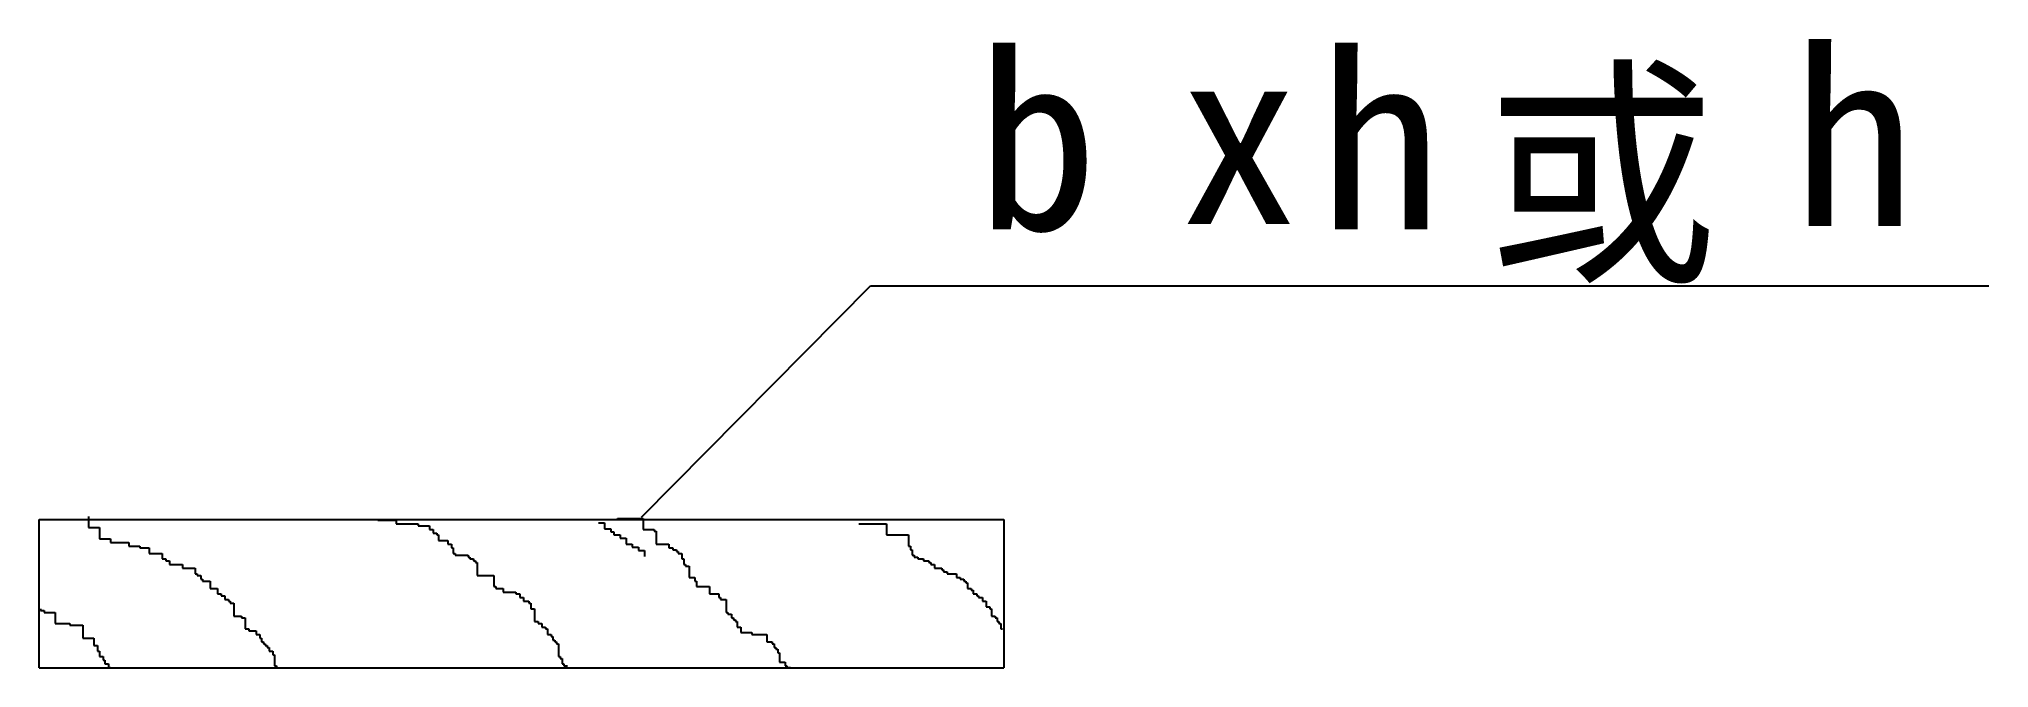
# Model space of a CAD drawing. Header units: metres. Extents: x -176030 to -173303, y -363387 to -362508.
import ezdxf

# ---------------------------------------------------------------- set-up
doc = ezdxf.new("R2010")
doc.units = ezdxf.units.M
for name, color, linetype in [('DIM', 4, 'Continuous'), ('K', 2, 'Continuous'), ('TEXT', 3, 'Continuous')]:
    doc.layers.add(name, color=color, linetype=linetype)

msp = doc.modelspace()

# ---------------------------------------------------------------- linework, layer by layer
at = {"layer": 'K'}
for p, q in [((-176029.63, -363386.83), (-176029.63, -363179.52)), ((-176029.63, -363179.52), (-174680.74, -363179.52)), ((-174680.74, -363179.52), (-174680.74, -363386.83)), ((-176029.63, -363386.83), (-174680.74, -363386.83))]:
    msp.add_line(p, q, dxfattribs=at)
at = {"layer": 'TEXT'}
for p, q in [((-175187.37, -363176.3), (-174867, -362853.1)), ((-174867, -362853.1), (-173303.39, -362853.1)), ((-175960.62, -363175.27), (-175960.62, -363190.71)), ((-175556.03, -363180.42), (-175530.26, -363180.42)), ((-175530.26, -363180.42), (-175530.26, -363185.56)), ((-175530.26, -363185.56), (-175499.33, -363185.56)), ((-175499.33, -363185.56), (-175499.33, -363188.14)), ((-175499.33, -363188.14), (-175483.87, -363188.14)), ((-175483.87, -363188.14), (-175483.87, -363193.29)), ((-175247.39, -363183.81), (-175238.79, -363183.81)), ((-175238.79, -363183.81), (-175238.79, -363192.4)), ((-175221.01, -363180.42), (-175221.01, -363177.84)), ((-175221.01, -363177.84), (-175184.94, -363177.84)), ((-175184.94, -363177.84), (-175184.94, -363193.29)), ((-174883.42, -363185.56), (-174844.77, -363185.56)), ((-174844.77, -363185.56), (-174844.77, -363201.01)), ((-175960.62, -363190.71), (-175945.16, -363190.71)), ((-175945.16, -363190.71), (-175945.16, -363206.16)), ((-175945.16, -363206.16), (-175929.7, -363206.16)), ((-175929.7, -363206.16), (-175929.7, -363211.31)), ((-175929.7, -363211.31), (-175903.93, -363211.31)), ((-175903.93, -363211.31), (-175903.93, -363216.46)), ((-175903.93, -363216.46), (-175888.46, -363216.46)), ((-175888.46, -363216.46), (-175888.46, -363219.04)), ((-175483.87, -363193.29), (-175478.72, -363193.29)), ((-175478.72, -363193.29), (-175478.72, -363198.44)), ((-175478.72, -363198.44), (-175473.56, -363198.44)), ((-175473.56, -363198.44), (-175473.56, -363201.01)), ((-175473.56, -363201.01), (-175470.99, -363201.01)), ((-175470.99, -363201.01), (-175470.99, -363208.74)), ((-175470.99, -363208.74), (-175458.1, -363208.74)), ((-175458.1, -363208.74), (-175458.1, -363213.89)), ((-175458.1, -363213.89), (-175452.95, -363213.89)), ((-175452.95, -363213.89), (-175452.95, -363219.04)), ((-175238.79, -363192.4), (-175230.2, -363192.4)), ((-175230.2, -363192.4), (-175230.2, -363196.7)), ((-175230.2, -363196.7), (-175225.9, -363196.7)), ((-175225.9, -363196.7), (-175225.9, -363200.99)), ((-175225.9, -363200.99), (-175217.3, -363200.99)), ((-175217.3, -363200.99), (-175217.3, -363205.28)), ((-175217.3, -363205.28), (-175208.7, -363205.28)), ((-175208.7, -363205.28), (-175208.7, -363213.87)), ((-175208.7, -363213.87), (-175200.11, -363213.87)), ((-175200.11, -363213.87), (-175200.11, -363218.17)), ((-175184.94, -363193.29), (-175169.47, -363193.29)), ((-175169.47, -363193.29), (-175169.47, -363195.86)), ((-175169.47, -363195.86), (-175166.9, -363195.86)), ((-175166.9, -363195.86), (-175166.9, -363213.89)), ((-175166.9, -363213.89), (-175148.86, -363213.89)), ((-175148.86, -363213.89), (-175148.86, -363219.04)), ((-174844.77, -363201.01), (-174813.84, -363201.01)), ((-174813.84, -363201.01), (-174813.84, -363216.46)), ((-174813.84, -363216.46), (-174811.27, -363216.46)), ((-174811.27, -363216.46), (-174811.27, -363221.61)), ((-175888.46, -363219.04), (-175875.58, -363219.04)), ((-175875.58, -363219.04), (-175875.58, -363226.76)), ((-175875.58, -363226.76), (-175857.54, -363226.76)), ((-175857.54, -363226.76), (-175857.54, -363234.48)), ((-175857.54, -363234.48), (-175852.39, -363234.48)), ((-175852.39, -363234.48), (-175852.39, -363237.06)), ((-175852.39, -363237.06), (-175847.23, -363237.06)), ((-175847.23, -363237.06), (-175847.23, -363242.21)), ((-175847.23, -363242.21), (-175829.19, -363242.21)), ((-175829.19, -363242.21), (-175829.19, -363247.36)), ((-175452.95, -363219.04), (-175450.37, -363219.04)), ((-175450.37, -363219.04), (-175450.37, -363226.76)), ((-175450.37, -363226.76), (-175447.79, -363226.76)), ((-175447.79, -363226.76), (-175447.79, -363229.34)), ((-175447.79, -363229.34), (-175429.75, -363229.34)), ((-175429.75, -363229.34), (-175429.75, -363231.91)), ((-175429.75, -363231.91), (-175427.18, -363231.91)), ((-175427.18, -363231.91), (-175427.18, -363234.48)), ((-175427.18, -363234.48), (-175422.02, -363234.48)), ((-175422.02, -363234.48), (-175422.02, -363237.06)), ((-175422.02, -363237.06), (-175419.44, -363237.06)), ((-175419.44, -363237.06), (-175419.44, -363239.63)), ((-175419.44, -363239.63), (-175416.87, -363239.63)), ((-175416.87, -363239.63), (-175416.87, -363257.66)), ((-175200.11, -363218.17), (-175191.51, -363218.17)), ((-175191.51, -363218.17), (-175191.51, -363222.46)), ((-175191.51, -363222.46), (-175182.92, -363222.46)), ((-175182.92, -363222.46), (-175182.92, -363231.05)), ((-175148.86, -363219.04), (-175143.7, -363219.04)), ((-175143.7, -363219.04), (-175143.7, -363221.61)), ((-175143.7, -363221.61), (-175138.55, -363221.61)), ((-175138.55, -363221.61), (-175138.55, -363224.19)), ((-175138.55, -363224.19), (-175135.97, -363224.19)), ((-175135.97, -363224.19), (-175135.97, -363226.76)), ((-175135.97, -363226.76), (-175130.82, -363226.76)), ((-175130.82, -363226.76), (-175130.82, -363234.48)), ((-175130.82, -363234.48), (-175128.24, -363234.48)), ((-175128.24, -363234.48), (-175128.24, -363242.21)), ((-175128.24, -363242.21), (-175125.66, -363242.21)), ((-175125.66, -363242.21), (-175125.66, -363244.78)), ((-174811.27, -363221.61), (-174808.69, -363221.61)), ((-174808.69, -363221.61), (-174808.69, -363229.34)), ((-174808.69, -363229.34), (-174806.11, -363229.34)), ((-174806.11, -363229.34), (-174806.11, -363231.91)), ((-174806.11, -363231.91), (-174800.96, -363231.91)), ((-174800.96, -363231.91), (-174800.96, -363234.48)), ((-174800.96, -363234.48), (-174793.23, -363234.48)), ((-174793.23, -363234.48), (-174793.23, -363237.06)), ((-174793.23, -363237.06), (-174785.5, -363237.06)), ((-174785.5, -363237.06), (-174785.5, -363239.63)), ((-174785.5, -363239.63), (-174782.92, -363239.63)), ((-174782.92, -363239.63), (-174782.92, -363242.21)), ((-174782.92, -363242.21), (-174777.77, -363242.21)), ((-174777.77, -363242.21), (-174777.77, -363247.36)), ((-175829.19, -363247.36), (-175811.15, -363247.36)), ((-175811.15, -363247.36), (-175811.15, -363255.08)), ((-175811.15, -363255.08), (-175808.58, -363255.08)), ((-175808.58, -363255.08), (-175808.58, -363257.66)), ((-175808.58, -363257.66), (-175803.42, -363257.66)), ((-175803.42, -363257.66), (-175803.42, -363262.81)), ((-175803.42, -363262.81), (-175800.85, -363262.81)), ((-175800.85, -363262.81), (-175800.85, -363265.38)), ((-175800.85, -363265.38), (-175790.54, -363265.38)), ((-175790.54, -363265.38), (-175790.54, -363275.68)), ((-175416.87, -363257.66), (-175393.67, -363257.66)), ((-175393.67, -363257.66), (-175393.67, -363273.11)), ((-175125.66, -363244.78), (-175120.51, -363244.78)), ((-175120.51, -363244.78), (-175120.51, -363260.23)), ((-175120.51, -363260.23), (-175112.78, -363260.23)), ((-175112.78, -363260.23), (-175112.78, -363265.38)), ((-175112.78, -363265.38), (-175110.2, -363265.38)), ((-175110.2, -363265.38), (-175110.2, -363273.11)), ((-174777.77, -363247.36), (-174767.46, -363247.36)), ((-174767.46, -363247.36), (-174767.46, -363249.93)), ((-174767.46, -363249.93), (-174764.88, -363249.93)), ((-174764.88, -363249.93), (-174764.88, -363252.51)), ((-174764.88, -363252.51), (-174759.72, -363252.51)), ((-174759.72, -363252.51), (-174759.72, -363255.08)), ((-174759.72, -363255.08), (-174746.84, -363255.08)), ((-174746.84, -363255.08), (-174746.84, -363260.23)), ((-174746.84, -363260.23), (-174741.69, -363260.23)), ((-174741.69, -363260.23), (-174741.69, -363262.81)), ((-174741.69, -363262.81), (-174736.53, -363262.81)), ((-174736.53, -363262.81), (-174736.53, -363265.38)), ((-174736.53, -363265.38), (-174733.95, -363265.38)), ((-174733.95, -363265.38), (-174733.95, -363267.96)), ((-174733.95, -363267.96), (-174731.38, -363267.96)), ((-174731.38, -363267.96), (-174731.38, -363275.68)), ((-175790.54, -363275.68), (-175780.23, -363275.68)), ((-175780.23, -363275.68), (-175780.23, -363283.4)), ((-175780.23, -363283.4), (-175775.07, -363283.4)), ((-175775.07, -363283.4), (-175775.07, -363285.98)), ((-175775.07, -363285.98), (-175769.92, -363285.98)), ((-175769.92, -363285.98), (-175769.92, -363291.13)), ((-175769.92, -363291.13), (-175764.77, -363291.13)), ((-175764.77, -363291.13), (-175764.77, -363293.7)), ((-175764.77, -363293.7), (-175762.19, -363293.7)), ((-175762.19, -363293.7), (-175762.19, -363296.28)), ((-175762.19, -363296.28), (-175757.04, -363296.28)), ((-175757.04, -363296.28), (-175757.04, -363314.3)), ((-175393.67, -363273.11), (-175391.1, -363273.11)), ((-175391.1, -363273.11), (-175391.1, -363275.68)), ((-175391.1, -363275.68), (-175380.79, -363275.68)), ((-175380.79, -363275.68), (-175380.79, -363280.83)), ((-175380.79, -363280.83), (-175362.75, -363280.83)), ((-175362.75, -363280.83), (-175362.75, -363283.4)), ((-175362.75, -363283.4), (-175357.6, -363283.4)), ((-175357.6, -363283.4), (-175357.6, -363288.55)), ((-175357.6, -363288.55), (-175352.44, -363288.55)), ((-175352.44, -363288.55), (-175352.44, -363293.7)), ((-175352.44, -363293.7), (-175344.71, -363293.7)), ((-175344.71, -363293.7), (-175344.71, -363296.28)), ((-175344.71, -363296.28), (-175342.13, -363296.28)), ((-175342.13, -363296.28), (-175342.13, -363304)), ((-175110.2, -363273.11), (-175092.16, -363273.11)), ((-175092.16, -363273.11), (-175092.16, -363283.4)), ((-175092.16, -363283.4), (-175079.28, -363283.4)), ((-175079.28, -363283.4), (-175079.28, -363288.55)), ((-175079.28, -363288.55), (-175076.7, -363288.55)), ((-175076.7, -363288.55), (-175076.7, -363291.13)), ((-175076.7, -363291.13), (-175068.97, -363291.13)), ((-175068.97, -363291.13), (-175068.97, -363309.15)), ((-174731.38, -363275.68), (-174726.22, -363275.68)), ((-174726.22, -363275.68), (-174726.22, -363278.25)), ((-174726.22, -363278.25), (-174723.65, -363278.25)), ((-174723.65, -363278.25), (-174723.65, -363283.4)), ((-174723.65, -363283.4), (-174718.49, -363283.4)), ((-174718.49, -363283.4), (-174718.49, -363285.98)), ((-174718.49, -363285.98), (-174715.92, -363285.98)), ((-174715.92, -363285.98), (-174715.92, -363288.55)), ((-174715.92, -363288.55), (-174710.76, -363288.55)), ((-174710.76, -363288.55), (-174710.76, -363293.7)), ((-174710.76, -363293.7), (-174705.61, -363293.7)), ((-174705.61, -363293.7), (-174705.61, -363301.43)), ((-176027.62, -363304), (-176027.62, -363306.58)), ((-176027.62, -363306.58), (-176022.47, -363306.58)), ((-176022.47, -363306.58), (-176022.47, -363309.15)), ((-176022.47, -363309.15), (-176007.01, -363309.15)), ((-176007.01, -363309.15), (-176007.01, -363324.6)), ((-176007.01, -363324.6), (-175986.39, -363324.6)), ((-175986.39, -363324.6), (-175986.39, -363327.17)), ((-175757.04, -363314.3), (-175746.73, -363314.3)), ((-175746.73, -363314.3), (-175746.73, -363316.88)), ((-175746.73, -363316.88), (-175741.57, -363316.88)), ((-175741.57, -363316.88), (-175741.57, -363332.32)), ((-175342.13, -363304), (-175336.98, -363304)), ((-175336.98, -363304), (-175336.98, -363322.02)), ((-175336.98, -363322.02), (-175331.83, -363322.02)), ((-175331.83, -363322.02), (-175331.83, -363324.6)), ((-175331.83, -363324.6), (-175326.67, -363324.6)), ((-175326.67, -363324.6), (-175326.67, -363329.75)), ((-175068.97, -363309.15), (-175066.39, -363309.15)), ((-175066.39, -363309.15), (-175066.39, -363311.73)), ((-175066.39, -363311.73), (-175061.24, -363311.73)), ((-175061.24, -363311.73), (-175061.24, -363316.88)), ((-175061.24, -363316.88), (-175058.66, -363316.88)), ((-175058.66, -363316.88), (-175058.66, -363319.45)), ((-175058.66, -363319.45), (-175056.08, -363319.45)), ((-175056.08, -363319.45), (-175056.08, -363322.02)), ((-175056.08, -363322.02), (-175053.51, -363322.02)), ((-175053.51, -363322.02), (-175053.51, -363329.75)), ((-174705.61, -363301.43), (-174700.45, -363301.43)), ((-174700.45, -363301.43), (-174700.45, -363304)), ((-174700.45, -363304), (-174697.88, -363304)), ((-174697.88, -363304), (-174697.88, -363314.3)), ((-174697.88, -363314.3), (-174692.72, -363314.3)), ((-174692.72, -363314.3), (-174692.72, -363316.88)), ((-174692.72, -363316.88), (-174690.15, -363316.88)), ((-174690.15, -363316.88), (-174690.15, -363322.02)), ((-174690.15, -363322.02), (-174687.57, -363322.02)), ((-174687.57, -363322.02), (-174687.57, -363324.6)), ((-174687.57, -363324.6), (-174684.99, -363324.6)), ((-174684.99, -363324.6), (-174684.99, -363332.32)), ((-175986.39, -363327.17), (-175968.35, -363327.17)), ((-175968.35, -363327.17), (-175968.35, -363345.2)), ((-175968.35, -363345.2), (-175952.89, -363345.2)), ((-175952.89, -363345.2), (-175952.89, -363355.5)), ((-175741.57, -363332.32), (-175736.42, -363332.32)), ((-175736.42, -363332.32), (-175736.42, -363334.9)), ((-175736.42, -363334.9), (-175726.11, -363334.9)), ((-175726.11, -363334.9), (-175726.11, -363340.05)), ((-175726.11, -363340.05), (-175720.96, -363340.05)), ((-175720.96, -363340.05), (-175720.96, -363345.2)), ((-175720.96, -363345.2), (-175718.38, -363345.2)), ((-175718.38, -363345.2), (-175718.38, -363350.35)), ((-175718.38, -363350.35), (-175715.8, -363350.35)), ((-175715.8, -363350.35), (-175715.8, -363352.92)), ((-175715.8, -363352.92), (-175713.23, -363352.92)), ((-175713.23, -363352.92), (-175713.23, -363355.5)), ((-175326.67, -363329.75), (-175321.52, -363329.75)), ((-175321.52, -363329.75), (-175321.52, -363332.32)), ((-175321.52, -363332.32), (-175318.94, -363332.32)), ((-175318.94, -363332.32), (-175318.94, -363340.05)), ((-175318.94, -363340.05), (-175313.79, -363340.05)), ((-175313.79, -363340.05), (-175313.79, -363342.62)), ((-175313.79, -363342.62), (-175311.21, -363342.62)), ((-175311.21, -363342.62), (-175311.21, -363347.77)), ((-175311.21, -363347.77), (-175308.63, -363347.77)), ((-175308.63, -363347.77), (-175308.63, -363350.35)), ((-175308.63, -363350.35), (-175306.06, -363350.35)), ((-175306.06, -363350.35), (-175306.06, -363352.92)), ((-175306.06, -363352.92), (-175303.48, -363352.92)), ((-175303.48, -363352.92), (-175303.48, -363370.94)), ((-175053.51, -363329.75), (-175048.35, -363329.75)), ((-175048.35, -363329.75), (-175048.35, -363337.47)), ((-175048.35, -363337.47), (-175032.89, -363337.47)), ((-175032.89, -363337.47), (-175032.89, -363340.05)), ((-175032.89, -363340.05), (-175012.27, -363340.05)), ((-175012.27, -363340.05), (-175012.27, -363350.35)), ((-175012.27, -363350.35), (-175004.54, -363350.35)), ((-175004.54, -363350.35), (-175004.54, -363352.92)), ((-175004.54, -363352.92), (-175001.97, -363352.92)), ((-175001.97, -363352.92), (-175001.97, -363358.07)), ((-174684.99, -363332.32), (-174682.41, -363332.32)), ((-175952.89, -363355.5), (-175947.74, -363355.5)), ((-175947.74, -363355.5), (-175947.74, -363363.22)), ((-175947.74, -363363.22), (-175945.16, -363363.22)), ((-175945.16, -363363.22), (-175945.16, -363370.94)), ((-175945.16, -363370.94), (-175940.01, -363370.94)), ((-175940.01, -363370.94), (-175940.01, -363376.09)), ((-175940.01, -363376.09), (-175937.43, -363376.09)), ((-175937.43, -363376.09), (-175937.43, -363381.24)), ((-175713.23, -363355.5), (-175710.65, -363355.5)), ((-175710.65, -363355.5), (-175710.65, -363358.07)), ((-175710.65, -363358.07), (-175708.07, -363358.07)), ((-175708.07, -363358.07), (-175708.07, -363363.22)), ((-175708.07, -363363.22), (-175702.92, -363363.22)), ((-175702.92, -363363.22), (-175702.92, -363368.37)), ((-175702.92, -363368.37), (-175700.34, -363368.37)), ((-175700.34, -363368.37), (-175700.34, -363383.82)), ((-175303.48, -363370.94), (-175300.9, -363370.94)), ((-175300.9, -363370.94), (-175300.9, -363373.52)), ((-175300.9, -363373.52), (-175298.32, -363373.52)), ((-175298.32, -363373.52), (-175298.32, -363381.24)), ((-175001.97, -363358.07), (-174999.39, -363358.07)), ((-174999.39, -363358.07), (-174999.39, -363360.64)), ((-174999.39, -363360.64), (-174996.81, -363360.64)), ((-174996.81, -363360.64), (-174996.81, -363365.79)), ((-174996.81, -363365.79), (-174994.24, -363365.79)), ((-174994.24, -363365.79), (-174994.24, -363378.67)), ((-174994.24, -363378.67), (-174986.5, -363378.67)), ((-174986.5, -363378.67), (-174986.5, -363383.82)), ((-175937.43, -363381.24), (-175932.27, -363381.24)), ((-175932.27, -363381.24), (-175932.27, -363386.39)), ((-175932.27, -363386.39), (-175929.7, -363386.39)), ((-175700.34, -363383.82), (-175697.76, -363383.82)), ((-175697.76, -363383.82), (-175697.76, -363386.39)), ((-175298.32, -363381.24), (-175295.75, -363381.24)), ((-175295.75, -363381.24), (-175295.75, -363383.82)), ((-175295.75, -363383.82), (-175290.59, -363383.82)), ((-174986.5, -363383.82), (-174983.93, -363383.82)), ((-174983.93, -363383.82), (-174983.93, -363386.39)), ((-174983.93, -363386.39), (-174978.77, -363386.39))]:
    msp.add_line(p, q, dxfattribs=at)

# ---------------------------------------------------------------- texts
at = {"layer": 'DIM'}
for s, p in [('h', (-173578.09, -362769.25)), ('b', (-174719.46, -362774.15)), ('h', (-174240.22, -362774.15)), ('或', (-174007.74, -362822.02)), ('x', (-174437.02, -362766.42))]:
    msp.add_text(s, height=250, dxfattribs=at).set_placement(p)

doc.saveas('drawing.dxf')
